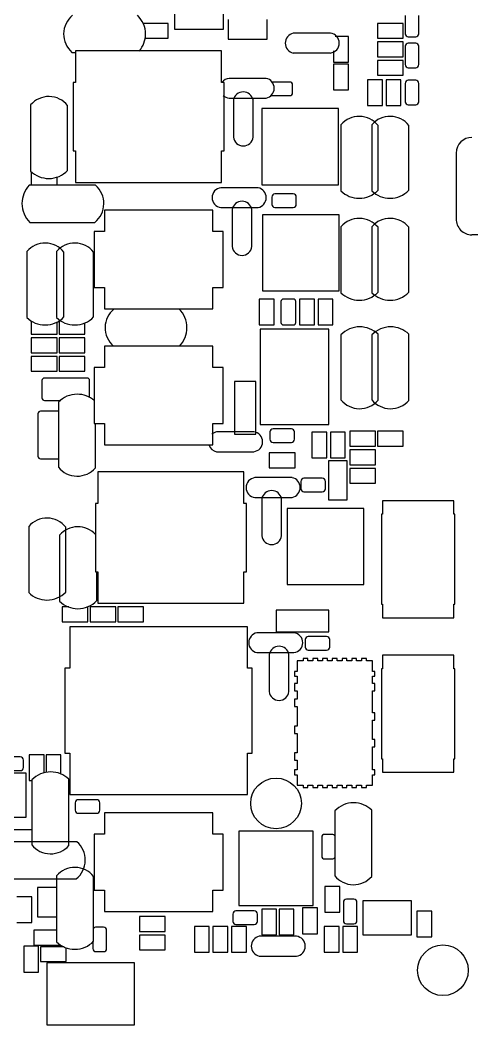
# Model space of a CAD drawing. Header units: millimetres. Extents: x 0 to 404, y 102 to 364.
# Drawn here: x 114.56 to 133.12, y 136.8 to 178.09 of the extents above; entities that cross this region are included whole.
import ezdxf

# ---------------------------------------------------------------- set-up
doc = ezdxf.new("R2010")
doc.units = ezdxf.units.MM
doc.header["$LTSCALE"] = 30.734
doc.layers.get('0').update_dxf_attribs({"linetype": 'CONTINUOUS'})
for name, color, linetype in [('ECAD_C0201', 7, 'CONTINUOUS'), ('ECAD_C0402', 7, 'CONTINUOUS'), ('ECAD_C0603', 7, 'CONTINUOUS'), ('ECAD_CAP_2_3D5X2D8_H1D9', 7, 'CONTINUOUS'), ('ECAD_FC135-3215', 7, 'CONTINUOUS'), ('ECAD_FIDUCIAL_MARK', 7, 'CONTINUOUS'), ('ECAD_LCC13_P4MM_SQ3MM_P8H', 7, 'CONTINUOUS'), ('ECAD_QFN13_0D5_2X3_H1D0_NB68X', 7, 'CONTINUOUS'), ('ECAD_R0402', 7, 'CONTINUOUS'), ('ECAD_SHUNT_0402', 7, 'CONTINUOUS'), ('ECAD_SMC0201', 7, 'CONTINUOUS'), ('ECAD_SMC0402-10UF', 7, 'CONTINUOUS'), ('ECAD_SMCR_P6X1P0_P40H', 7, 'CONTINUOUS'), ('ECAD_SMI4450X4006_2H_MA', 7, 'CONTINUOUS'), ('ECAD_SML_5P7X5P4_1P5H', 7, 'CONTINUOUS'), ('ECAD_SML_7P0X6P6_3P0H', 7, 'CONTINUOUS'), ('ECAD_SMR0201', 7, 'CONTINUOUS'), ('ECAD_SOIC8_12X30_PAD', 7, 'CONTINUOUS'), ('ECAD_SOT353-5-0D65', 7, 'CONTINUOUS'), ('ECAD_SOT563_0D5_1D6X1D2_H0D6', 7, 'CONTINUOUS'), ('ECAD_SOT723', 7, 'CONTINUOUS'), ('ECAD_TK1_LCC21_3100X5100_400_MA', 7, 'CONTINUOUS')]:
    doc.layers.add(name, color=color, linetype=linetype)

msp = doc.modelspace()

# ---------------------------------------------------------------- linework, layer by layer
at = {"color": 7, "linetype": 'Continuous'}
for p, q in [((132.471, 172.63), (132.471, 169.93)), ((134.221, 169.273), (133.121, 169.273)), ((122.477, 164.7), (118.027, 164.7)), ((118.027, 164.7), (118.027, 163.82)), ((122.477, 163.82), (122.477, 164.7)), ((118.027, 163.82), (117.602, 163.82)), ((117.602, 163.82), (117.602, 161.518)), ((122.902, 163.82), (122.477, 163.82)), ((122.902, 161.518), (122.902, 163.82)), ((117.602, 161.518), (118.027, 161.518)), ((118.027, 161.518), (118.027, 160.64)), ((122.477, 161.518), (122.902, 161.518)), ((122.477, 160.64), (122.477, 161.518)), ((118.027, 160.64), (122.477, 160.64)), ((122.477, 145.523), (118.027, 145.523)), ((118.027, 145.523), (118.027, 144.643)), ((122.477, 144.643), (122.477, 145.523)), ((118.027, 144.643), (117.602, 144.643)), ((117.602, 144.643), (117.602, 142.341)), ((122.902, 144.643), (122.477, 144.643)), ((122.902, 142.341), (122.902, 144.643)), ((117.602, 142.341), (118.027, 142.341)), ((118.027, 142.341), (118.027, 141.463)), ((122.477, 142.341), (122.902, 142.341)), ((122.477, 141.463), (122.477, 142.341)), ((118.027, 141.463), (122.477, 141.463))]:
    msp.add_line(p, q, dxfattribs=at)
for centre, start, end in [((133.121, 172.623), 90, 179.3576), ((133.121, 169.923), 179.3576, 270)]:
    msp.add_arc(centre, 0.65, start, end, dxfattribs=at)
at = {"layer": 'ECAD_C0201', "color": 7, "linetype": 'Continuous'}
for p, q in [((125.276, 166.527), (125.276, 165.671)), ((125.784, 166.628), (125.378, 166.628)), ((125.886, 165.671), (125.886, 166.527)), ((125.378, 165.57), (125.784, 165.57))]:
    msp.add_line(p, q, dxfattribs=at)
for centre, start, end in [((125.378, 166.527), 90, 180), ((125.784, 166.527), 0, 90), ((125.378, 165.671), 180, 270), ((125.784, 165.671), 270, 360)]:
    msp.add_arc(centre, 0.102, start, end, dxfattribs=at)
at = {"layer": 'ECAD_C0402', "color": 7, "linetype": 'Continuous'}
for p, q in [((127.308, 177.554), (125.784, 177.554)), ((125.784, 176.742), (127.308, 176.742)), ((124.666, 175.7), (123.142, 175.7)), ((123.142, 174.887), (124.666, 174.887)), ((123.32, 174.811), (123.32, 173.287)), ((124.133, 173.287), (124.133, 174.811)), ((124.336, 171.204), (122.812, 171.204)), ((122.812, 170.392), (124.336, 170.392)), ((123.269, 170.315), (123.269, 168.791)), ((124.082, 168.791), (124.082, 170.315)), ((124.158, 161.171), (122.634, 161.171)), ((122.634, 160.359), (124.158, 160.359)), ((125.733, 159.292), (124.209, 159.292)), ((124.209, 158.479), (125.733, 158.479)), ((124.489, 158.428), (124.489, 156.904)), ((125.301, 156.904), (125.301, 158.428)), ((125.809, 152.916), (124.285, 152.916)), ((124.285, 152.104), (125.809, 152.104)), ((124.793, 152.027), (124.793, 150.503)), ((125.606, 150.503), (125.606, 152.027)), ((125.911, 140.445), (124.387, 140.445)), ((124.387, 139.632), (125.911, 139.632))]:
    msp.add_line(p, q, dxfattribs=at)
for centre, radius, start, end in [((125.865, 177.148), 0.414, 101.2065, 258.7935), ((127.264, 177.148), 0.409, 276.1355, 83.8645), ((123.186, 175.294), 0.409, 96.1355, 143.1352), ((124.586, 175.294), 0.414, 281.2065, 78.7935), ((123.727, 174.731), 0.414, 11.2065, 168.7935), ((123.186, 175.294), 0.409, 225.6899, 263.8645), ((123.727, 173.331), 0.409, 186.1355, 353.8645), ((122.856, 170.798), 0.409, 96.1355, 263.8645), ((124.256, 170.798), 0.414, 281.2065, 78.7935), ((123.676, 170.235), 0.414, 11.2065, 168.7935), ((123.676, 168.835), 0.409, 186.1355, 353.8645), ((122.715, 160.765), 0.414, 101.2065, 132.0874), ((124.115, 160.765), 0.409, 276.1355, 83.8645), ((122.715, 160.765), 0.414, 198.591, 258.7935), ((124.253, 158.885), 0.409, 96.1355, 263.8645), ((125.653, 158.885), 0.414, 281.2065, 78.7935), ((124.895, 158.348), 0.414, 11.2065, 168.7935), ((124.895, 156.948), 0.409, 186.1355, 353.8645), ((124.366, 152.51), 0.414, 101.2065, 258.7935), ((125.766, 152.51), 0.409, 276.1355, 83.8645), ((125.2, 151.947), 0.414, 11.2065, 168.7935), ((125.2, 150.547), 0.409, 186.1355, 353.8645), ((124.468, 140.039), 0.414, 101.2065, 258.7935), ((125.867, 140.039), 0.409, 276.1355, 83.8645)]:
    msp.add_arc(centre, radius, start, end, dxfattribs=at)
at = {"layer": 'ECAD_C0603', "color": 7, "linetype": 'Continuous'}
for p, q in [((116.691, 176.767), (116.84, 176.767)), ((114.989, 174.608), (114.989, 171.89)), ((116.513, 171.916), (116.513, 174.583)), ((127.74, 173.795), (127.74, 171.077)), ((129.01, 173.795), (129.01, 171.077)), ((129.264, 171.103), (129.264, 173.77)), ((130.534, 171.103), (130.534, 173.77)), ((117.656, 171.306), (114.938, 171.306)), ((114.964, 169.782), (117.631, 169.782)), ((127.74, 169.604), (127.74, 166.886)), ((129.01, 169.604), (129.01, 166.886)), ((129.264, 166.912), (129.264, 169.579)), ((130.534, 166.912), (130.534, 169.579)), ((114.837, 168.588), (114.837, 165.87)), ((116.056, 168.588), (116.056, 165.87)), ((116.361, 165.896), (116.361, 168.563)), ((117.58, 165.896), (117.58, 168.563)), ((129.264, 162.467), (129.264, 165.185)), ((130.534, 162.467), (130.534, 165.185)), ((127.74, 165.159), (127.74, 162.492)), ((129.01, 165.159), (129.01, 162.492)), ((116.132, 162.391), (116.132, 159.724)), ((117.656, 159.698), (117.656, 161.518)), ((114.913, 157.285), (114.913, 154.567)), ((116.183, 156.93), (116.183, 154.212)), ((116.437, 154.593), (116.437, 157.26)), ((117.707, 154.237), (117.707, 155.428)), ((115.04, 146.871), (115.04, 144.204)), ((116.564, 144.179), (116.564, 146.897)), ((127.486, 145.601), (127.486, 142.934)), ((129.01, 142.909), (129.01, 145.627)), ((116.894, 144.331), (114.176, 144.331)), ((116.056, 142.934), (116.056, 140.216)), ((117.58, 140.242), (117.58, 142.909)), ((114.202, 142.807), (116.869, 142.807))]:
    msp.add_line(p, q, dxfattribs=at)
for centre, radius, start, end in [((117.339, 177.518), 0.992, 128.8737, 229.2167), ((118.639, 177.516), 1.074, 0.0002, 46.1382), ((118.639, 177.516), 1.074, 319.7225, 0.0002), ((115.74, 173.96), 0.992, 38.8737, 139.2167), ((128.491, 173.147), 0.992, 38.8737, 139.2167), ((129.761, 173.147), 0.992, 38.8737, 139.2167), ((115.738, 172.66), 1.074, 225.7622, 270.0002), ((115.738, 172.66), 1.074, 270.0002, 316.1382), ((115.708, 170.557), 1.074, 135.7622, 180.0002), ((117.008, 170.555), 0.992, 308.8737, 49.2167), ((128.489, 171.847), 1.074, 225.7622, 270.0002), ((128.489, 171.847), 1.074, 270.0002, 316.1382), ((129.759, 171.847), 1.074, 225.7622, 270.0002), ((129.759, 171.847), 1.074, 270.0002, 316.1382), ((115.708, 170.557), 1.074, 180.0002, 226.1382), ((128.491, 168.956), 0.992, 38.8737, 139.2167), ((129.761, 168.956), 0.992, 38.8737, 139.2167), ((115.588, 167.94), 0.992, 38.8737, 139.2167), ((116.807, 167.94), 0.992, 38.8737, 139.2167), ((128.489, 167.656), 1.074, 225.7622, 270.0002), ((128.489, 167.656), 1.074, 270.0002, 316.1382), ((129.759, 167.656), 1.074, 225.7622, 270.0002), ((129.759, 167.656), 1.074, 270.0002, 316.1382), ((119.041, 165.453), 0.992, 128.8737, 229.2167), ((120.341, 165.451), 1.074, 0.0002, 46.1382), ((115.586, 166.64), 1.074, 225.7622, 270.0002), ((115.586, 166.64), 1.074, 270.0002, 316.1382), ((116.805, 166.64), 1.074, 225.7622, 270.0002), ((116.805, 166.64), 1.074, 270.0002, 316.1382), ((120.341, 165.451), 1.074, 315.7622, 0.0002), ((128.515, 164.415), 1.074, 90.0002, 136.1382), ((128.515, 164.415), 1.074, 45.7622, 90.0002), ((129.785, 164.415), 1.074, 90.0002, 136.1382), ((129.785, 164.415), 1.074, 45.7622, 90.0002), ((116.907, 161.646), 1.074, 90.0002, 136.1382), ((116.907, 161.646), 1.074, 49.4317, 90.0002), ((128.512, 163.115), 0.992, 218.8737, 319.2167), ((129.782, 163.115), 0.992, 218.8737, 319.2167), ((116.905, 160.346), 0.992, 218.8737, 319.2167), ((115.664, 156.637), 0.992, 38.8737, 139.2167), ((116.934, 156.281), 0.992, 42.8896, 139.2167), ((115.662, 155.337), 1.074, 225.7622, 270.0002), ((115.662, 155.337), 1.074, 270.0002, 316.1382), ((116.932, 154.981), 1.074, 225.7622, 270.0002), ((116.932, 154.982), 1.074, 270.0002, 316.1382), ((115.815, 146.127), 1.074, 90.0002, 136.1382), ((115.815, 146.127), 1.074, 45.7622, 90.0002), ((128.261, 144.857), 1.074, 90.0002, 136.1382), ((128.261, 144.857), 1.074, 45.7622, 90.0002), ((115.812, 144.827), 0.992, 218.8737, 319.2167), ((116.246, 143.58), 0.992, 308.8737, 49.2167), ((116.807, 142.286), 0.992, 38.8737, 139.2167), ((128.258, 143.557), 0.992, 218.8737, 319.2167), ((116.805, 140.986), 1.074, 225.7622, 270.0002), ((116.805, 140.986), 1.074, 270.0002, 316.1382)]:
    msp.add_arc(centre, radius, start, end, dxfattribs=at)
at = {"layer": 'ECAD_CAP_2_3D5X2D8_H1D9', "color": 7, "linetype": 'Continuous'}
for p, q in [((132.375, 158.341), (129.454, 158.341)), ((129.454, 158.341), (129.454, 157.791)), ((132.375, 157.791), (132.375, 158.341)), ((129.454, 157.791), (129.413, 157.791)), ((129.413, 157.791), (129.413, 154.087)), ((132.416, 157.791), (132.375, 157.791)), ((132.416, 154.087), (132.416, 157.791)), ((129.413, 154.087), (129.454, 154.087)), ((129.454, 154.087), (129.454, 153.537)), ((132.375, 154.087), (132.416, 154.087)), ((132.375, 153.537), (132.375, 154.087)), ((129.454, 153.537), (132.375, 153.537)), ((132.375, 151.991), (129.454, 151.991)), ((129.454, 151.991), (129.454, 151.441)), ((132.375, 151.441), (132.375, 151.991)), ((129.454, 151.441), (129.413, 151.441)), ((129.413, 151.441), (129.413, 147.737)), ((132.416, 151.441), (132.375, 151.441)), ((132.416, 147.737), (132.416, 151.441)), ((129.413, 147.737), (129.454, 147.737)), ((129.454, 147.737), (129.454, 147.187)), ((132.375, 147.737), (132.416, 147.737)), ((132.375, 147.187), (132.375, 147.737)), ((129.454, 147.187), (132.375, 147.187))]:
    msp.add_line(p, q, dxfattribs=at)
at = {"layer": 'ECAD_FC135-3215', "color": 7, "linetype": 'Continuous'}
for p, q in [((114.804, 147.151), (111.1, 147.151)), ((114.804, 145.347), (114.804, 147.151)), ((112.304, 145.347), (114.804, 145.347))]:
    msp.add_line(p, q, dxfattribs=at)
at = {"layer": 'ECAD_FIDUCIAL_MARK', "color": 7, "linetype": 'Continuous'}
for centre in [(125.073, 145.906), (131.931, 139.048)]:
    msp.add_circle(centre, 1.041, dxfattribs=at)
at = {"layer": 'ECAD_LCC13_P4MM_SQ3MM_P8H', "color": 7, "linetype": 'Continuous'}
for p, q in [((127.639, 174.456), (124.488, 174.456)), ((124.488, 174.456), (124.488, 171.331)), ((127.639, 171.331), (127.639, 174.456)), ((124.488, 171.331), (127.639, 171.331)), ((127.664, 170.087), (124.514, 170.087)), ((124.514, 170.087), (124.514, 166.962)), ((127.664, 166.962), (127.664, 170.087)), ((124.514, 166.962), (127.664, 166.962)), ((128.68, 158.022), (125.53, 158.022)), ((125.53, 158.022), (125.53, 154.897)), ((128.68, 154.897), (128.68, 158.022)), ((125.53, 154.897), (128.68, 154.897))]:
    msp.add_line(p, q, dxfattribs=at)
at = {"layer": 'ECAD_QFN13_0D5_2X3_H1D0_NB68X', "color": 7, "linetype": 'Continuous'}
for p, q in [((127.245, 165.388), (124.425, 165.388)), ((124.425, 165.388), (124.425, 161.476)), ((127.245, 161.476), (127.245, 165.388)), ((124.425, 161.476), (127.245, 161.476))]:
    msp.add_line(p, q, dxfattribs=at)
at = {"layer": 'ECAD_R0402', "color": 7, "linetype": 'Continuous'}
for p, q in [((124.25, 163.244), (123.361, 163.244)), ((123.361, 163.244), (123.361, 161.085)), ((124.25, 161.085), (124.25, 163.244)), ((123.361, 161.085), (124.25, 161.085)), ((127.242, 153.846), (125.083, 153.846)), ((125.083, 153.846), (125.083, 152.957)), ((127.242, 152.957), (127.242, 153.846)), ((125.083, 152.957), (127.242, 152.957))]:
    msp.add_line(p, q, dxfattribs=at)
at = {"layer": 'ECAD_SHUNT_0402', "color": 7, "linetype": 'Continuous'}
for p, q in [((127.994, 159.978), (127.232, 159.978)), ((127.232, 159.978), (127.232, 158.377)), ((127.994, 158.377), (127.994, 159.978)), ((127.232, 158.377), (127.994, 158.377))]:
    msp.add_line(p, q, dxfattribs=at)
at = {"layer": 'ECAD_SMC0201', "color": 7, "linetype": 'Continuous'}
for p, q in [((130.381, 178.287), (130.381, 177.533)), ((130.94, 177.533), (130.94, 178.287)), ((130.508, 177.406), (130.813, 177.406)), ((130.813, 177.144), (130.508, 177.144)), ((130.381, 177.017), (130.381, 176.263)), ((130.94, 176.263), (130.94, 177.017)), ((130.508, 176.136), (130.813, 176.136)), ((125.628, 175.548), (124.874, 175.548)), ((130.381, 175.493), (130.381, 174.739)), ((130.813, 175.62), (130.508, 175.62)), ((130.94, 174.739), (130.94, 175.493)), ((125.755, 175.116), (125.755, 175.421)), ((124.874, 174.989), (125.628, 174.989)), ((130.508, 174.612), (130.813, 174.612)), ((125.78, 170.95), (125.026, 170.95)), ((124.899, 170.823), (124.899, 170.519)), ((125.907, 170.519), (125.907, 170.823)), ((125.026, 170.392), (125.78, 170.392)), ((124.823, 161.171), (124.823, 160.867)), ((125.704, 161.298), (124.95, 161.298)), ((125.831, 160.867), (125.831, 161.171)), ((124.95, 160.74), (125.704, 160.74)), ((126.093, 159.139), (126.093, 158.835)), ((126.974, 159.266), (126.22, 159.266)), ((127.101, 158.835), (127.101, 159.139)), ((126.22, 158.708), (126.974, 158.708)), ((126.271, 152.637), (126.271, 152.332)), ((127.152, 152.764), (126.398, 152.764)), ((127.279, 152.332), (127.279, 152.637)), ((126.398, 152.205), (127.152, 152.205)), ((114.566, 147.813), (113.812, 147.813)), ((114.693, 147.382), (114.693, 147.686)), ((113.812, 147.255), (114.566, 147.255)), ((116.822, 145.931), (116.822, 145.627)), ((117.703, 146.058), (116.949, 146.058)), ((117.83, 145.627), (117.83, 145.931)), ((116.949, 145.5), (117.703, 145.5)), ((127.384, 144.632), (127.079, 144.632)), ((126.952, 144.505), (126.952, 143.751)), ((127.079, 143.624), (127.384, 143.624)), ((127.841, 141.838), (127.841, 141.084)), ((128.273, 141.965), (127.968, 141.965)), ((128.4, 141.084), (128.4, 141.838)), ((123.299, 141.359), (123.299, 141.055)), ((124.18, 141.486), (123.426, 141.486)), ((124.307, 141.055), (124.307, 141.359)), ((117.986, 140.822), (117.681, 140.822)), ((123.426, 140.928), (124.18, 140.928)), ((127.968, 140.957), (128.273, 140.957)), ((118.113, 139.941), (118.113, 140.695)), ((117.554, 140.222), (117.554, 139.941)), ((117.681, 139.814), (117.986, 139.814))]:
    msp.add_line(p, q, dxfattribs=at)
for centre, start, end in [((130.508, 177.533), 180, 270), ((130.508, 177.017), 90, 180), ((130.813, 177.533), 270, 360), ((130.813, 177.017), 0, 90), ((130.508, 176.263), 180, 270), ((130.813, 176.263), 270, 360), ((125.628, 175.421), 0, 90), ((130.508, 175.493), 90, 180), ((130.813, 175.493), 0, 90), ((125.628, 175.116), 270, 360), ((130.508, 174.739), 180, 270), ((130.813, 174.739), 270, 360), ((125.026, 170.823), 90, 180), ((125.78, 170.823), 0, 90), ((125.026, 170.519), 180, 270), ((125.78, 170.519), 270, 360), ((124.95, 161.171), 90, 180), ((125.704, 161.171), 0, 90), ((124.95, 160.867), 180, 270), ((125.704, 160.867), 270, 360), ((126.22, 159.139), 90, 180), ((126.974, 159.139), 0, 90), ((126.22, 158.835), 180, 270), ((126.974, 158.835), 270, 360), ((126.398, 152.637), 90, 180), ((127.152, 152.637), 0, 90), ((126.398, 152.332), 180, 270), ((127.152, 152.332), 270, 360), ((114.566, 147.686), 0, 90), ((114.566, 147.382), 270, 360), ((116.949, 145.931), 90, 180), ((117.703, 145.931), 0, 90), ((116.949, 145.627), 180, 270), ((117.703, 145.627), 270, 360), ((127.079, 144.505), 90, 180), ((127.384, 144.505), 35.2806, 90), ((127.079, 143.751), 180, 270), ((127.384, 143.751), 270, 324.7194), ((127.968, 141.838), 90, 180), ((128.273, 141.838), 0, 90), ((123.426, 141.359), 90, 180), ((124.18, 141.359), 0, 90), ((117.681, 140.695), 90, 144.7194), ((117.986, 140.695), 0, 90), ((123.426, 141.055), 180, 270), ((124.18, 141.055), 270, 360), ((127.968, 141.084), 180, 270), ((128.273, 141.084), 270, 360), ((117.681, 139.941), 180, 270), ((117.986, 139.941), 270, 360)]:
    msp.add_arc(centre, 0.127, start, end, dxfattribs=at)
at = {"layer": 'ECAD_SMC0402-10UF', "color": 7, "linetype": 'Continuous'}
for p, q in [((115.459, 163.28), (115.459, 162.568)), ((117.313, 163.381), (115.561, 163.381)), ((117.415, 162.59), (117.415, 163.28)), ((115.561, 162.467), (116.228, 162.467)), ((115.294, 161.921), (115.294, 160.168)), ((116.107, 162.022), (115.395, 162.022)), ((115.395, 160.066), (116.107, 160.066))]:
    msp.add_line(p, q, dxfattribs=at)
for centre, start, end in [((115.561, 163.28), 90, 180), ((117.313, 163.28), 0, 90), ((115.561, 162.568), 180, 270), ((115.395, 161.921), 90, 180), ((116.107, 161.921), 74.5025, 90), ((115.395, 160.168), 180, 270), ((116.107, 160.168), 270, 285.4975)]:
    msp.add_arc(centre, 0.102, start, end, dxfattribs=at)
at = {"layer": 'ECAD_SMCR_P6X1P0_P40H', "color": 7, "linetype": 'Continuous'}
for p, q in [((116.056, 142.444), (115.273, 142.444)), ((115.273, 142.444), (115.273, 141.24)), ((115.273, 141.24), (116.056, 141.24))]:
    msp.add_line(p, q, dxfattribs=at)
at = {"layer": 'ECAD_SMI4450X4006_2H_MA', "color": 7, "linetype": 'Continuous'}
for p, q in [((122.477, 170.288), (118.027, 170.288)), ((118.027, 170.288), (118.027, 169.408)), ((122.477, 169.408), (122.477, 170.288)), ((118.027, 169.408), (117.602, 169.408)), ((117.602, 169.408), (117.602, 167.106)), ((122.902, 169.408), (122.477, 169.408)), ((122.902, 167.106), (122.902, 169.408)), ((117.602, 167.106), (118.027, 167.106)), ((118.027, 167.106), (118.027, 166.228)), ((122.477, 167.106), (122.902, 167.106)), ((122.477, 166.228), (122.477, 167.106)), ((118.027, 166.228), (122.477, 166.228))]:
    msp.add_line(p, q, dxfattribs=at)
at = {"layer": 'ECAD_SML_5P7X5P4_1P5H', "color": 7, "linetype": 'Continuous'}
for p, q in [((122.84, 176.825), (116.84, 176.825)), ((116.84, 176.825), (116.84, 175.525)), ((122.84, 175.525), (122.84, 176.825)), ((116.84, 175.525), (116.74, 175.525)), ((116.74, 175.525), (116.74, 172.725)), ((122.941, 175.525), (122.84, 175.525)), ((122.941, 172.725), (122.941, 175.525)), ((116.74, 172.725), (116.84, 172.725)), ((116.84, 172.725), (116.84, 171.425)), ((122.84, 172.725), (122.941, 172.725)), ((122.84, 171.425), (122.84, 172.725)), ((116.84, 171.425), (122.84, 171.425)), ((123.755, 159.528), (117.755, 159.528)), ((117.755, 159.528), (117.755, 158.228)), ((123.755, 158.228), (123.755, 159.528)), ((117.755, 158.228), (117.655, 158.228)), ((117.655, 158.228), (117.655, 155.428)), ((123.855, 158.228), (123.755, 158.228)), ((123.855, 155.428), (123.855, 158.228)), ((117.655, 155.428), (117.755, 155.428)), ((117.755, 155.428), (117.755, 154.128)), ((123.755, 155.428), (123.855, 155.428)), ((123.755, 154.128), (123.755, 155.428)), ((117.755, 154.128), (123.755, 154.128))]:
    msp.add_line(p, q, dxfattribs=at)
at = {"layer": 'ECAD_SML_7P0X6P6_3P0H', "color": 7, "linetype": 'Continuous'}
for p, q in [((123.897, 153.166), (116.597, 153.166)), ((116.597, 153.166), (116.597, 151.466)), ((123.897, 151.466), (123.897, 153.166)), ((116.597, 151.466), (116.397, 151.466)), ((116.397, 151.466), (116.397, 147.966)), ((124.097, 151.466), (123.897, 151.466)), ((124.097, 147.966), (124.097, 151.466)), ((116.397, 147.966), (116.597, 147.966)), ((116.597, 147.966), (116.597, 146.266)), ((123.897, 147.966), (124.097, 147.966)), ((123.897, 146.266), (123.897, 147.966)), ((116.597, 146.266), (123.897, 146.266))]:
    msp.add_line(p, q, dxfattribs=at)
at = {"layer": 'ECAD_SMR0201', "color": 7, "linetype": 'Continuous'}
for p, q in [((120.649, 177.961), (119.607, 177.961)), ((120.649, 177.351), (120.649, 177.961)), ((130.301, 177.961), (129.243, 177.961)), ((129.243, 177.961), (129.243, 177.351)), ((130.301, 177.351), (130.301, 177.961)), ((119.692, 177.351), (120.649, 177.351)), ((128.045, 177.423), (127.502, 177.423)), ((128.045, 176.365), (128.045, 177.423)), ((129.243, 177.351), (130.301, 177.351)), ((130.301, 177.199), (129.243, 177.199)), ((129.243, 177.199), (129.243, 176.589)), ((130.301, 176.589), (130.301, 177.199)), ((127.435, 176.828), (127.435, 176.365)), ((127.435, 176.365), (128.045, 176.365)), ((129.243, 176.589), (130.301, 176.589)), ((130.301, 176.437), (129.243, 176.437)), ((129.243, 176.437), (129.243, 175.827)), ((130.301, 175.827), (130.301, 176.437)), ((128.045, 176.28), (127.435, 176.28)), ((127.435, 176.28), (127.435, 175.222)), ((128.045, 175.222), (128.045, 176.28)), ((129.442, 175.645), (128.832, 175.645)), ((128.832, 175.645), (128.832, 174.587)), ((129.243, 175.827), (130.301, 175.827)), ((129.442, 174.587), (129.442, 175.645)), ((130.204, 175.645), (129.594, 175.645)), ((129.594, 175.645), (129.594, 174.587)), ((130.204, 174.587), (130.204, 175.645)), ((127.435, 175.222), (128.045, 175.222)), ((128.832, 174.587), (129.442, 174.587)), ((129.594, 174.587), (130.204, 174.587)), ((115.019, 171.865), (115.019, 171.306)), ((116.077, 171.306), (116.077, 171.647)), ((124.997, 166.628), (124.387, 166.628)), ((124.387, 166.628), (124.387, 165.57)), ((124.997, 165.57), (124.997, 166.628)), ((126.648, 166.628), (126.038, 166.628)), ((126.038, 166.628), (126.038, 165.57)), ((126.648, 165.57), (126.648, 166.628)), ((127.41, 166.628), (126.8, 166.628)), ((126.8, 166.628), (126.8, 165.57)), ((127.41, 165.57), (127.41, 166.628)), ((115.019, 165.734), (115.019, 165.185)), ((116.077, 165.185), (116.077, 165.692)), ((116.162, 165.738), (116.162, 165.185)), ((117.22, 165.185), (117.22, 165.66)), ((115.019, 165.185), (116.077, 165.185)), ((116.162, 165.185), (117.22, 165.185)), ((124.387, 165.57), (124.997, 165.57)), ((126.038, 165.57), (126.648, 165.57)), ((126.8, 165.57), (127.41, 165.57)), ((116.077, 165.032), (115.019, 165.032)), ((115.019, 165.032), (115.019, 164.423)), ((116.077, 164.423), (116.077, 165.032)), ((117.22, 165.032), (116.162, 165.032)), ((116.162, 165.032), (116.162, 164.423)), ((117.22, 164.423), (117.22, 165.032)), ((115.019, 164.423), (116.077, 164.423)), ((116.162, 164.423), (117.22, 164.423)), ((116.077, 164.27), (115.019, 164.27)), ((115.019, 164.27), (115.019, 163.661)), ((116.077, 163.661), (116.077, 164.27)), ((117.22, 164.27), (116.162, 164.27)), ((116.162, 164.27), (116.162, 163.661)), ((117.22, 163.661), (117.22, 164.27)), ((115.019, 163.661), (116.077, 163.661)), ((116.162, 163.661), (117.22, 163.661)), ((127.156, 161.167), (126.546, 161.167)), ((126.546, 161.167), (126.546, 160.109)), ((127.156, 160.109), (127.156, 161.167)), ((127.918, 161.167), (127.308, 161.167)), ((127.308, 161.167), (127.308, 160.109)), ((127.918, 160.109), (127.918, 161.167)), ((129.158, 161.197), (128.1, 161.197)), ((128.1, 161.197), (128.1, 160.587)), ((129.158, 160.587), (129.158, 161.197)), ((130.301, 161.197), (129.243, 161.197)), ((129.243, 161.197), (129.243, 160.587)), ((130.301, 160.587), (130.301, 161.197)), ((125.856, 160.308), (124.798, 160.308)), ((124.798, 160.308), (124.798, 159.698)), ((125.856, 159.698), (125.856, 160.308)), ((128.1, 160.587), (129.158, 160.587)), ((129.158, 160.435), (128.1, 160.435)), ((128.1, 160.435), (128.1, 159.825)), ((129.158, 159.825), (129.158, 160.435)), ((129.243, 160.587), (130.301, 160.587)), ((126.546, 160.109), (127.156, 160.109)), ((127.308, 160.109), (127.918, 160.109)), ((128.1, 159.825), (129.158, 159.825)), ((124.798, 159.698), (125.856, 159.698)), ((129.158, 159.673), (128.1, 159.673)), ((128.1, 159.673), (128.1, 159.063)), ((129.158, 159.063), (129.158, 159.673)), ((128.1, 159.063), (129.158, 159.063)), ((116.559, 153.983), (116.289, 153.983)), ((116.289, 153.983), (116.289, 153.374)), ((117.347, 153.374), (117.347, 153.983)), ((118.49, 153.983), (117.432, 153.983)), ((117.432, 153.983), (117.432, 153.374)), ((118.49, 153.374), (118.49, 153.983)), ((119.633, 153.983), (118.575, 153.983)), ((118.575, 153.983), (118.575, 153.374)), ((119.633, 153.374), (119.633, 153.983)), ((116.289, 153.374), (117.347, 153.374)), ((117.432, 153.374), (118.49, 153.374)), ((118.575, 153.374), (119.633, 153.374)), ((115.548, 147.908), (114.938, 147.908)), ((114.938, 147.908), (114.938, 146.85)), ((115.548, 147.165), (115.548, 147.908)), ((116.234, 147.908), (115.624, 147.908)), ((115.624, 147.908), (115.624, 147.175)), ((116.234, 147.107), (116.234, 147.908)), ((114.938, 146.85), (115.04, 146.85)), ((115.04, 144.814), (114.104, 144.814)), ((127.689, 142.498), (127.079, 142.498)), ((127.079, 142.498), (127.079, 141.44)), ((127.689, 141.44), (127.689, 142.498)), ((115.04, 142.066), (114.43, 142.066)), ((115.04, 141.008), (115.04, 142.066)), ((120.522, 141.258), (119.464, 141.258)), ((119.464, 141.258), (119.464, 140.648)), ((120.522, 140.648), (120.522, 141.258)), ((125.098, 141.558), (124.489, 141.558)), ((124.489, 141.558), (124.489, 140.5)), ((125.098, 140.5), (125.098, 141.558)), ((125.809, 141.558), (125.2, 141.558)), ((125.2, 141.558), (125.2, 140.5)), ((125.809, 140.5), (125.809, 141.558)), ((126.775, 141.609), (126.165, 141.609)), ((126.165, 141.609), (126.165, 140.551)), ((126.775, 140.551), (126.775, 141.609)), ((127.079, 141.44), (127.689, 141.44)), ((131.474, 141.482), (130.864, 141.482)), ((130.864, 141.482), (130.864, 140.424)), ((131.474, 140.424), (131.474, 141.482)), ((114.43, 141.008), (115.04, 141.008)), ((122.33, 140.847), (121.72, 140.847)), ((121.72, 140.847), (121.72, 139.789)), ((122.33, 139.789), (122.33, 140.847)), ((123.092, 140.847), (122.482, 140.847)), ((122.482, 140.847), (122.482, 139.789)), ((123.092, 139.789), (123.092, 140.847)), ((123.854, 140.847), (123.244, 140.847)), ((123.244, 140.847), (123.244, 139.789)), ((123.854, 139.789), (123.854, 140.847)), ((127.664, 140.847), (127.054, 140.847)), ((127.054, 140.847), (127.054, 139.789)), ((127.664, 139.789), (127.664, 140.847)), ((128.426, 140.847), (127.816, 140.847)), ((127.816, 140.847), (127.816, 139.789)), ((128.426, 139.789), (128.426, 140.847)), ((116.056, 140.696), (115.13, 140.696)), ((115.13, 140.696), (115.13, 140.087)), ((119.464, 140.648), (120.522, 140.648)), ((120.522, 140.496), (119.464, 140.496)), ((119.464, 140.496), (119.464, 139.886)), ((120.522, 139.886), (120.522, 140.496)), ((124.489, 140.5), (125.098, 140.5)), ((125.2, 140.5), (125.809, 140.5)), ((126.165, 140.551), (126.775, 140.551)), ((130.864, 140.424), (131.474, 140.424)), ((115.319, 140.034), (114.71, 140.034)), ((114.71, 140.034), (114.71, 138.976)), ((115.13, 140.087), (116.189, 140.087)), ((115.319, 138.976), (115.319, 140.034)), ((116.369, 140.013), (115.4, 140.013)), ((115.4, 140.013), (115.4, 139.404)), ((116.458, 139.404), (116.458, 139.977)), ((119.464, 139.886), (120.522, 139.886)), ((121.72, 139.789), (122.33, 139.789)), ((122.482, 139.789), (123.092, 139.789)), ((123.244, 139.789), (123.854, 139.789)), ((127.054, 139.789), (127.664, 139.789)), ((127.816, 139.789), (128.426, 139.789)), ((115.4, 139.404), (116.458, 139.404)), ((114.71, 138.976), (115.319, 138.976))]:
    msp.add_line(p, q, dxfattribs=at)
at = {"layer": 'ECAD_SOIC8_12X30_PAD', "color": 7, "linetype": 'Continuous'}
for p, q in [((126.597, 144.763), (123.549, 144.763)), ((123.549, 144.763), (123.549, 141.715)), ((126.597, 141.715), (126.597, 144.763)), ((123.549, 141.715), (126.597, 141.715))]:
    msp.add_line(p, q, dxfattribs=at)
at = {"layer": 'ECAD_SOT353-5-0D65', "color": 7, "linetype": 'Continuous'}
for p, q in [((119.253, 139.361), (115.653, 139.361)), ((115.653, 139.361), (115.653, 136.804)), ((119.253, 136.804), (119.253, 139.361)), ((115.653, 136.804), (119.253, 136.804))]:
    msp.add_line(p, q, dxfattribs=at)
at = {"layer": 'ECAD_SOT563_0D5_1D6X1D2_H0D6', "color": 7, "linetype": 'Continuous'}
for p, q in [((120.897, 179.12), (120.897, 177.716)), ((122.909, 177.716), (122.909, 179.12)), ((120.897, 177.716), (122.909, 177.716)), ((130.645, 141.909), (128.634, 141.909)), ((128.634, 141.909), (128.634, 140.505)), ((130.645, 140.505), (130.645, 141.909)), ((128.634, 140.505), (130.645, 140.505))]:
    msp.add_line(p, q, dxfattribs=at)
at = {"layer": 'ECAD_SOT723', "color": 7, "linetype": 'Continuous'}
for p, q in [((123.103, 178.116), (123.103, 177.313)), ((124.706, 177.313), (124.706, 178.116)), ((123.103, 177.313), (124.706, 177.313))]:
    msp.add_line(p, q, dxfattribs=at)
at = {"layer": 'ECAD_TK1_LCC21_3100X5100_400_MA', "color": 7, "linetype": 'Continuous'}
for p, q in [((126.186, 151.758), (125.936, 151.758)), ((125.936, 151.758), (125.936, 151.333)), ((126.386, 151.858), (126.186, 151.858)), ((126.186, 151.858), (126.186, 151.758)), ((126.386, 151.758), (126.386, 151.858)), ((126.586, 151.758), (126.386, 151.758)), ((126.786, 151.858), (126.586, 151.858)), ((126.586, 151.858), (126.586, 151.758)), ((126.786, 151.758), (126.786, 151.858)), ((126.986, 151.758), (126.786, 151.758)), ((127.186, 151.858), (126.986, 151.858)), ((126.986, 151.858), (126.986, 151.758)), ((127.186, 151.758), (127.186, 151.858)), ((127.386, 151.758), (127.186, 151.758)), ((127.586, 151.858), (127.386, 151.858)), ((127.386, 151.858), (127.386, 151.758)), ((127.586, 151.758), (127.586, 151.858)), ((127.786, 151.758), (127.586, 151.758)), ((127.986, 151.858), (127.786, 151.858)), ((127.786, 151.858), (127.786, 151.758)), ((127.986, 151.758), (127.986, 151.858)), ((128.186, 151.758), (127.986, 151.758)), ((128.386, 151.858), (128.186, 151.858)), ((128.186, 151.858), (128.186, 151.758)), ((128.386, 151.758), (128.386, 151.858)), ((128.586, 151.758), (128.386, 151.758)), ((128.786, 151.858), (128.586, 151.858)), ((128.586, 151.858), (128.586, 151.758)), ((128.786, 151.758), (128.786, 151.858)), ((129.036, 151.758), (128.786, 151.758)), ((129.036, 151.333), (129.036, 151.758)), ((125.936, 151.333), (125.836, 151.333)), ((125.836, 151.333), (125.836, 151.133)), ((125.836, 151.133), (125.936, 151.133)), ((125.936, 151.133), (125.936, 150.833)), ((129.136, 151.333), (129.036, 151.333)), ((129.036, 151.133), (129.136, 151.133)), ((129.036, 150.833), (129.036, 151.133)), ((129.136, 151.133), (129.136, 151.333)), ((125.936, 150.833), (125.836, 150.833)), ((125.836, 150.833), (125.836, 150.533)), ((129.136, 150.833), (129.036, 150.833)), ((129.136, 150.533), (129.136, 150.833)), ((125.836, 150.533), (125.936, 150.533)), ((125.936, 150.533), (125.936, 150.183)), ((129.036, 150.533), (129.136, 150.533)), ((129.036, 149.633), (129.036, 150.533)), ((125.936, 150.183), (125.836, 150.183)), ((125.836, 150.183), (125.836, 149.883)), ((125.836, 149.883), (125.936, 149.883)), ((125.936, 149.883), (125.936, 149.083)), ((129.136, 149.633), (129.036, 149.633)), ((129.136, 149.333), (129.136, 149.633)), ((125.936, 149.083), (125.836, 149.083)), ((125.836, 149.083), (125.836, 148.783)), ((129.036, 149.333), (129.136, 149.333)), ((129.036, 148.533), (129.036, 149.333)), ((125.836, 148.783), (125.936, 148.783)), ((125.936, 148.783), (125.936, 147.983)), ((129.136, 148.533), (129.036, 148.533)), ((129.036, 148.233), (129.136, 148.233)), ((129.036, 147.283), (129.036, 148.233)), ((129.136, 148.233), (129.136, 148.533)), ((125.936, 147.983), (125.836, 147.983)), ((125.836, 147.983), (125.836, 147.683)), ((125.836, 147.683), (125.936, 147.683)), ((125.936, 147.683), (125.936, 147.283)), ((125.936, 147.283), (125.836, 147.283)), ((125.836, 147.283), (125.836, 147.083)), ((125.836, 147.083), (125.936, 147.083)), ((125.936, 147.083), (125.936, 146.658)), ((129.136, 147.283), (129.036, 147.283)), ((129.036, 147.083), (129.136, 147.083)), ((129.036, 146.658), (129.036, 147.083)), ((129.136, 147.083), (129.136, 147.283)), ((125.936, 146.658), (126.186, 146.658)), ((126.186, 146.658), (126.186, 146.558)), ((126.386, 146.658), (126.586, 146.658)), ((126.386, 146.558), (126.386, 146.658)), ((126.586, 146.658), (126.586, 146.558)), ((126.786, 146.658), (126.986, 146.658)), ((126.786, 146.558), (126.786, 146.658)), ((126.986, 146.658), (126.986, 146.558)), ((127.186, 146.658), (127.386, 146.658)), ((127.186, 146.558), (127.186, 146.658)), ((127.386, 146.658), (127.386, 146.558)), ((127.586, 146.658), (127.786, 146.658)), ((127.586, 146.558), (127.586, 146.658)), ((127.786, 146.658), (127.786, 146.558)), ((127.986, 146.658), (128.186, 146.658)), ((127.986, 146.558), (127.986, 146.658)), ((128.186, 146.658), (128.186, 146.558)), ((128.386, 146.658), (128.586, 146.658)), ((128.386, 146.558), (128.386, 146.658)), ((128.586, 146.658), (128.586, 146.558)), ((128.786, 146.658), (129.036, 146.658)), ((128.786, 146.558), (128.786, 146.658)), ((126.186, 146.558), (126.386, 146.558)), ((126.586, 146.558), (126.786, 146.558)), ((126.986, 146.558), (127.186, 146.558)), ((127.386, 146.558), (127.586, 146.558)), ((127.786, 146.558), (127.986, 146.558)), ((128.186, 146.558), (128.386, 146.558)), ((128.586, 146.558), (128.786, 146.558))]:
    msp.add_line(p, q, dxfattribs=at)

doc.saveas('drawing.dxf')
